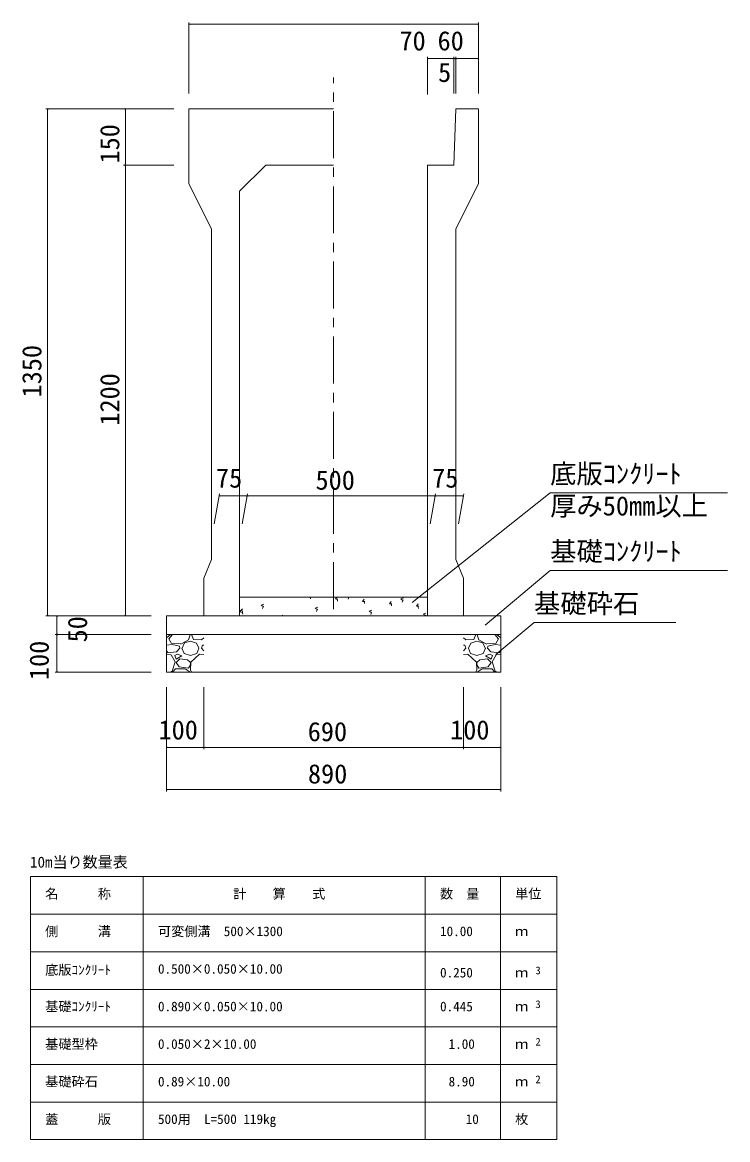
# Model space of a CAD drawing. Units: millimetres on the paper, scale 1:20. Extents: x 0 to 841, y 0 to 594.
# Drawn here: x 310.1 to 403.9, y 186.1 to 334.8 of the extents above; entities that cross this region are included whole.
import ezdxf
from ezdxf.enums import TextEntityAlignment as Align

# ---------------------------------------------------------------- set-up
doc = ezdxf.new("R2010")
doc.units = ezdxf.units.MM
doc.linetypes.add('USER1', pattern=[10, 6.25, -1.25, 1.25, -1.25])
for name, color, linetype, lineweight in [('D-STR-DIM（寸法）', 7, 'Continuous', 18), ('D-STR-HTXT（旗揚げ）', 4, 'Continuous', 18), ('D-STR-STRn（構造物）', 5, 'Continuous', 18), ('D-STR（構造物外形線）', 1, 'Continuous', 18)]:
    doc.layers.add(name, color=color, linetype=linetype, lineweight=lineweight)
doc.layers.add('D-STR-TXT（文字）', color=7, linetype='Continuous')
doc.styles.add('ＭＳ ゴシック', font='')
doc.styles.get('ＭＳ ゴシック').set_extended_font_data('MS Gothic')

msp = doc.modelspace()

# ---------------------------------------------------------------- linework, layer by layer
at = {"layer": 'D-STR-DIM（寸法）'}
for p, q in [((332.262, 325.291), (332.262, 334.78)), ((370.762, 325.291), (370.762, 334.78)), ((332.262, 334.53), (332.412, 334.555)), ((332.262, 334.53), (332.282, 334.53)), ((332.412, 334.505), (332.262, 334.53)), ((332.282, 334.53), (370.742, 334.53)), ((370.612, 334.555), (370.762, 334.53)), ((370.762, 334.53), (370.612, 334.505)), ((370.762, 334.53), (370.742, 334.53)), ((364.012, 325.182), (364.012, 330.197)), ((367.512, 325.325), (367.512, 330.197)), ((367.512, 325.325), (367.512, 330.197)), ((367.762, 325.291), (367.762, 330.197)), ((367.762, 325.291), (367.762, 330.197)), ((370.762, 325.291), (370.762, 330.197)), ((364.012, 329.947), (364.162, 329.972)), ((364.012, 329.947), (364.032, 329.947)), ((364.162, 329.922), (364.012, 329.947)), ((364.032, 329.947), (367.492, 329.947)), ((367.362, 329.972), (367.512, 329.947)), ((367.512, 329.947), (367.362, 329.922)), ((367.512, 329.947), (367.492, 329.947)), ((367.512, 329.947), (367.662, 329.972)), ((367.512, 329.947), (367.532, 329.947)), ((367.662, 329.922), (367.512, 329.947)), ((367.742, 329.947), (367.532, 329.947)), ((367.612, 329.972), (367.762, 329.947)), ((367.762, 329.947), (367.612, 329.922)), ((367.762, 329.947), (367.742, 329.947)), ((367.762, 329.947), (367.912, 329.972)), ((367.762, 329.947), (367.782, 329.947)), ((367.912, 329.922), (367.762, 329.947)), ((367.782, 329.947), (370.742, 329.947)), ((370.612, 329.972), (370.762, 329.947)), ((370.762, 329.947), (370.612, 329.922)), ((370.762, 329.947), (370.742, 329.947)), ((330.262, 323.291), (313.216, 323.291)), ((313.441, 323.141), (313.466, 323.291)), ((313.466, 323.291), (313.466, 323.271)), ((313.466, 323.291), (313.491, 323.141)), ((313.466, 323.271), (313.466, 255.811)), ((330.262, 323.291), (323.576, 323.291)), ((323.801, 323.141), (323.826, 323.291)), ((323.826, 323.291), (323.826, 323.271)), ((323.826, 323.291), (323.851, 323.141)), ((323.826, 323.271), (323.826, 315.811)), ((330.262, 315.791), (323.576, 315.791)), ((330.262, 315.791), (323.576, 315.791)), ((323.826, 315.791), (323.801, 315.941)), ((323.801, 315.641), (323.826, 315.791)), ((323.851, 315.941), (323.826, 315.791)), ((323.826, 315.791), (323.826, 315.811)), ((323.826, 315.791), (323.826, 315.771)), ((323.826, 315.791), (323.851, 315.641)), ((323.826, 315.771), (323.826, 255.811)), ((335.615, 268.044), (336.315, 272.011)), ((336.27, 271.761), (336.42, 271.786)), ((336.27, 271.761), (336.29, 271.761)), ((336.42, 271.736), (336.27, 271.761)), ((336.29, 271.761), (340, 271.761)), ((339.365, 268.044), (340.065, 272.011)), ((339.365, 268.044), (340.065, 272.011)), ((339.87, 271.786), (340.02, 271.761)), ((340.02, 271.761), (339.87, 271.736)), ((340.02, 271.761), (340, 271.761)), ((340.02, 271.761), (340.17, 271.786)), ((340.02, 271.761), (340.04, 271.761)), ((340.17, 271.736), (340.02, 271.761)), ((365, 271.761), (340.04, 271.761)), ((364.365, 268.044), (365.065, 272.011)), ((364.365, 268.044), (365.065, 272.011)), ((364.87, 271.786), (365.02, 271.761)), ((365.02, 271.761), (364.87, 271.736)), ((365.02, 271.761), (365, 271.761)), ((365.02, 271.761), (365.17, 271.786)), ((365.02, 271.761), (365.04, 271.761)), ((365.17, 271.736), (365.02, 271.761)), ((368.75, 271.761), (365.04, 271.761)), ((368.115, 268.044), (368.815, 272.011)), ((368.62, 271.786), (368.77, 271.761)), ((368.77, 271.761), (368.62, 271.736)), ((368.77, 271.761), (368.75, 271.761)), ((327.262, 255.791), (313.216, 255.791)), ((313.466, 255.791), (313.441, 255.941)), ((313.491, 255.941), (313.466, 255.791)), ((313.466, 255.791), (313.466, 255.811)), ((327.262, 255.791), (314.466, 255.791)), ((314.691, 255.641), (314.716, 255.791)), ((314.716, 255.791), (314.716, 255.771)), ((314.716, 255.791), (314.741, 255.641)), ((314.716, 255.771), (314.716, 253.311)), ((327.262, 255.791), (323.576, 255.791)), ((323.826, 255.791), (323.801, 255.941)), ((323.851, 255.941), (323.826, 255.791)), ((323.826, 255.791), (323.826, 255.811)), ((327.262, 253.291), (314.466, 253.291)), ((327.262, 253.291), (314.466, 253.291)), ((314.716, 253.291), (314.691, 253.441)), ((314.691, 253.141), (314.716, 253.291)), ((314.741, 253.441), (314.716, 253.291)), ((314.716, 253.291), (314.716, 253.311)), ((314.716, 253.291), (314.716, 253.271)), ((314.716, 253.291), (314.741, 253.141)), ((314.716, 253.271), (314.716, 248.311)), ((314.716, 248.291), (314.691, 248.441)), ((314.741, 248.441), (314.716, 248.291)), ((327.262, 248.291), (314.466, 248.291)), ((314.716, 248.291), (314.716, 248.311)), ((329.262, 246.291), (329.262, 232.418)), ((329.262, 246.291), (329.262, 238.041)), ((334.262, 246.291), (334.262, 238.041)), ((334.262, 246.291), (334.262, 238.041)), ((368.762, 246.291), (368.762, 238.041)), ((368.762, 246.291), (368.762, 238.041)), ((373.762, 246.291), (373.762, 238.041)), ((373.762, 246.291), (373.762, 232.418)), ((329.262, 238.291), (329.412, 238.316)), ((329.262, 238.291), (329.282, 238.291)), ((329.412, 238.266), (329.262, 238.291)), ((329.282, 238.291), (334.242, 238.291)), ((334.112, 238.316), (334.262, 238.291)), ((334.262, 238.291), (334.112, 238.266)), ((334.262, 238.291), (334.242, 238.291)), ((334.262, 238.291), (334.412, 238.316)), ((334.262, 238.291), (334.282, 238.291)), ((334.412, 238.266), (334.262, 238.291)), ((334.282, 238.291), (368.742, 238.291)), ((368.612, 238.316), (368.762, 238.291)), ((368.762, 238.291), (368.612, 238.266)), ((368.762, 238.291), (368.742, 238.291)), ((368.762, 238.291), (368.912, 238.316)), ((368.762, 238.291), (368.782, 238.291)), ((368.912, 238.266), (368.762, 238.291)), ((368.782, 238.291), (373.742, 238.291)), ((373.612, 238.316), (373.762, 238.291)), ((373.762, 238.291), (373.612, 238.266)), ((373.762, 238.291), (373.742, 238.291)), ((329.262, 232.668), (329.412, 232.693)), ((329.262, 232.668), (329.282, 232.668)), ((329.412, 232.643), (329.262, 232.668)), ((329.282, 232.668), (373.742, 232.668)), ((373.612, 232.693), (373.762, 232.668)), ((373.762, 232.668), (373.612, 232.643)), ((373.762, 232.668), (373.742, 232.668))]:
    msp.add_line(p, q, dxfattribs=at)
at = {"layer": 'D-STR-HTXT（旗揚げ）'}
for p, q in [((361.956, 257.556), (380.306, 272.151)), ((403.904, 272.151), (380.306, 272.151)), ((371.668, 254.56), (380.314, 261.824)), ((403.912, 261.824), (380.314, 261.824)), ((373.08, 250.631), (378.163, 254.893)), ((397.027, 254.893), (378.163, 254.893)), ((311.189, 221.084), (381.189, 221.084)), ((311.189, 186.084), (311.189, 221.084)), ((326.189, 186.084), (326.189, 221.084)), ((363.689, 186.084), (363.689, 221.084)), ((373.689, 205.084), (373.689, 221.084)), ((373.689, 186.084), (373.689, 221.084)), ((381.189, 186.084), (381.189, 221.084)), ((311.189, 216.084), (381.189, 216.084)), ((311.189, 211.084), (381.189, 211.084)), ((311.189, 206.084), (381.189, 206.084)), ((311.189, 201.084), (381.189, 201.084)), ((311.189, 196.084), (381.189, 196.084)), ((311.189, 191.084), (381.189, 191.084)), ((311.189, 186.084), (381.189, 186.084))]:
    msp.add_line(p, q, dxfattribs=at)
at = {"layer": 'D-STR-STRn（構造物）', "color": 7, "linetype": 'USER1'}
msp.add_line((351.512, 256.703), (351.512, 327.446), dxfattribs=at)
at = {"layer": 'D-STR-STRn（構造物）', "color": 7}
for p, q in [((339.012, 258.291), (364.012, 258.291)), ((341.859, 257.237), (342.209, 257.371)), ((348.439, 258.047), (348.394, 258.291)), ((351.766, 258.037), (351.979, 258.291)), ((351.766, 258.037), (352.065, 258.011)), ((352.026, 257.733), (351.968, 258.046)), ((353.455, 258.004), (353.551, 258.291)), ((353.48, 258.291), (353.495, 258.281)), ((355.352, 257.723), (355.593, 258.011)), ((355.352, 257.723), (355.651, 257.697)), ((355.612, 257.419), (355.554, 257.733)), ((358.939, 257.409), (359.18, 257.697)), ((358.939, 257.41), (359.237, 257.383)), ((359.198, 257.105), (359.14, 257.419)), ((360.431, 258.049), (360.781, 258.183)), ((360.431, 258.049), (360.68, 257.881)), ((360.64, 257.604), (360.742, 257.906)), ((362.525, 257.096), (362.766, 257.383)), ((339.012, 256.322), (339.399, 256.725)), ((339.012, 256.319), (339.455, 256.25)), ((339.412, 256.028), (339.357, 256.503)), ((341.859, 257.237), (342.108, 257.069)), ((342.068, 256.792), (342.169, 257.094)), ((344.633, 255.791), (344.736, 255.898)), ((349.045, 256.836), (349.395, 256.971)), ((349.045, 256.836), (349.293, 256.669)), ((349.253, 256.392), (349.355, 256.694)), ((356.23, 256.436), (356.58, 256.57)), ((356.23, 256.436), (356.479, 256.268)), ((356.439, 255.991), (356.541, 256.293)), ((362.525, 257.096), (362.824, 257.07)), ((362.784, 256.792), (362.727, 257.105)), ((363.416, 256.035), (363.766, 256.17)), ((363.416, 256.036), (363.665, 255.868)), ((363.692, 255.791), (363.726, 255.893))]:
    msp.add_line(p, q, dxfattribs=at)
at = {"layer": 'D-STR-STRn（構造物）'}
for p, q in [((329.262, 255.791), (329.262, 248.291)), ((329.262, 255.791), (373.762, 255.791)), ((373.762, 255.791), (373.762, 248.291)), ((329.262, 253.291), (373.762, 253.291)), ((329.262, 252.856), (329.825, 253.291)), ((329.571, 252.739), (330.068, 253.291)), ((332.423, 253.289), (332.223, 252.589)), ((332.593, 253.291), (332.863, 252.651)), ((333.921, 252.593), (334.262, 252.856)), ((369.103, 252.593), (368.762, 252.856)), ((370.432, 253.291), (370.162, 252.651)), ((370.602, 253.289), (370.802, 252.589)), ((373.454, 252.739), (372.957, 253.291)), ((373.762, 252.856), (373.199, 253.291)), ((330.025, 251.983), (329.262, 251.903)), ((329.931, 252.136), (329.581, 252.736)), ((331.168, 252.049), (329.918, 252.149)), ((331.019, 251.742), (330.019, 251.992)), ((331.071, 251.489), (330.621, 250.989)), ((331.072, 251.486), (331.022, 251.736)), ((332.223, 252.585), (331.173, 252.035)), ((331.317, 251.49), (331.617, 250.79)), ((331.37, 251.489), (331.67, 252.189)), ((331.672, 252.189), (332.472, 252.439)), ((332.469, 252.439), (333.269, 252.139)), ((332.868, 252.636), (333.918, 252.586)), ((333.272, 252.137), (333.572, 251.487)), ((333.319, 250.791), (333.569, 251.491)), ((334.262, 251.131), (333.919, 251.505)), ((333.92, 251.49), (334.07, 251.89)), ((334.262, 251.903), (334.075, 251.883)), ((368.762, 251.903), (368.949, 251.883)), ((368.762, 251.131), (369.105, 251.505)), ((369.105, 251.49), (368.955, 251.89)), ((370.157, 252.636), (369.107, 252.586)), ((369.753, 252.137), (369.453, 251.487)), ((369.705, 250.791), (369.455, 251.491)), ((370.555, 252.439), (369.755, 252.139)), ((371.353, 252.189), (370.553, 252.439)), ((370.801, 252.585), (371.851, 252.035)), ((371.655, 251.489), (371.355, 252.189)), ((371.708, 251.49), (371.408, 250.79)), ((371.857, 252.049), (373.107, 252.149)), ((371.953, 251.486), (372.003, 251.736)), ((371.954, 251.489), (372.404, 250.989)), ((372.005, 251.742), (373.005, 251.992)), ((372.999, 251.983), (373.762, 251.903)), ((373.094, 252.136), (373.444, 252.736)), ((329.469, 250.905), (329.262, 251.131)), ((329.872, 250.584), (329.262, 250.635)), ((330.618, 250.992), (329.468, 250.892)), ((330.432, 249.692), (329.882, 250.592)), ((330.369, 250.539), (330.569, 250.039)), ((330.72, 250.687), (330.37, 250.537)), ((330.569, 250.04), (331.319, 250.49)), ((331.071, 250.089), (330.571, 249.589)), ((331.323, 250.49), (330.723, 250.69)), ((332.077, 249.942), (331.077, 250.092)), ((331.617, 250.785), (332.467, 250.535)), ((332.481, 249.578), (332.081, 249.928)), ((332.474, 250.536), (333.324, 250.786)), ((333.672, 250.689), (332.522, 249.639)), ((334.262, 250.635), (333.672, 250.684)), ((368.762, 250.635), (369.352, 250.684)), ((369.352, 250.689), (370.502, 249.639)), ((370.551, 250.536), (369.701, 250.786)), ((370.543, 249.578), (370.943, 249.928)), ((371.407, 250.785), (370.557, 250.535)), ((370.948, 249.942), (371.948, 250.092)), ((371.702, 250.49), (372.302, 250.69)), ((372.455, 250.04), (371.705, 250.49)), ((371.954, 250.089), (372.454, 249.589)), ((372.304, 250.687), (372.654, 250.537)), ((372.407, 250.992), (373.557, 250.892)), ((372.655, 250.539), (372.455, 250.039)), ((372.593, 249.692), (373.143, 250.592)), ((373.152, 250.584), (373.762, 250.635)), ((373.555, 250.905), (373.762, 251.131)), ((329.825, 248.291), (330.021, 248.443)), ((330.022, 248.437), (330.422, 249.687)), ((330.068, 248.291), (330.471, 248.739)), ((330.471, 248.739), (331.771, 248.739)), ((330.569, 249.591), (330.969, 248.991)), ((330.973, 248.987), (332.223, 248.837)), ((331.769, 248.75), (332.419, 248.3)), ((332.222, 248.84), (332.472, 249.29)), ((332.463, 248.6), (332.593, 248.291)), ((332.519, 249.641), (332.469, 248.591)), ((332.471, 249.289), (332.471, 249.589)), ((370.562, 248.6), (370.432, 248.291)), ((370.506, 249.641), (370.556, 248.591)), ((370.802, 248.84), (370.552, 249.29)), ((370.554, 249.289), (370.554, 249.589)), ((371.255, 248.75), (370.605, 248.3)), ((372.052, 248.987), (370.802, 248.837)), ((372.554, 248.739), (371.254, 248.739)), ((372.455, 249.591), (372.055, 248.991)), ((372.957, 248.291), (372.554, 248.739)), ((373.003, 248.437), (372.603, 249.687)), ((373.199, 248.291), (373.003, 248.443)), ((329.262, 248.291), (362.762, 248.291)), ((329.262, 248.291), (373.762, 248.291))]:
    msp.add_line(p, q, dxfattribs=at)
at = {"layer": 'D-STR（構造物外形線）'}
for p, q in [((332.262, 323.291), (351.512, 323.291)), ((332.262, 323.291), (332.262, 313.291)), ((367.762, 323.291), (367.512, 315.791)), ((367.762, 323.291), (370.762, 323.291)), ((370.762, 323.291), (370.762, 313.291)), ((342.512, 315.791), (339.012, 312.291)), ((342.512, 315.791), (351.512, 315.791)), ((364.012, 315.791), (364.012, 255.791)), ((364.012, 315.791), (367.512, 315.791)), ((332.262, 313.291), (335.262, 307.291)), ((339.012, 255.791), (339.012, 312.291)), ((370.762, 313.291), (367.762, 307.291)), ((335.262, 307.291), (335.262, 263.291)), ((367.762, 307.291), (367.762, 263.291)), ((335.262, 263.291), (334.262, 260.791)), ((367.762, 263.291), (368.762, 260.791)), ((334.262, 260.791), (334.262, 255.791)), ((368.762, 260.791), (368.762, 255.791)), ((334.262, 255.791), (339.012, 255.791)), ((368.762, 255.791), (364.012, 255.791))]:
    msp.add_line(p, q, dxfattribs=at)

# ---------------------------------------------------------------- texts
at = {"layer": 'D-STR-DIM（寸法）', "style": 'ＭＳ ゴシック'}
for s, p in [('70', (360.263, 330.272)), ('60', (365.332, 330.272)), ('5', (365.399, 326.076)), ('75', (335.862, 272.086)), ('500', (349.1, 271.811)), ('75', (364.612, 272.086)), ('100', (328.218, 238.57)), ('690', (348.066, 238.341)), ('100', (366.999, 238.57)), ('890', (348.092, 232.718))]:
    msp.add_text(s, height=2.566, dxfattribs=at).set_placement(p, align=Align.BOTTOM_LEFT)
for s, p in [('150', (323.776, 315.997)), ('1350', (313.416, 284.86)), ('1200', (323.776, 281.11)), ('50', (319.484, 252.258)), ('100', (314.391, 247.247))]:
    msp.add_text(s, height=2.566, rotation=90, dxfattribs=at).set_placement(p, align=Align.BOTTOM_LEFT)
at = {"layer": 'D-STR-TXT（文字）', "style": 'ＭＳ ゴシック'}
for s, height, p in [('底版ｺﾝｸﾘｰﾄ', 2.566, (380.306, 272.651)), ('厚み50mm以上', 2.566, (380.306, 268.379)), ('基礎ｺﾝｸﾘｰﾄ', 2.566, (380.314, 262.324)), ('基礎砕石', 2.566, (378.163, 255.393)), ('10m当り数量表', 1.466, (311.134, 221.847)), ('名\u3000\u3000\u3000称', 1.283, (313.15, 217.785)), ('計\u3000\u3000算\u3000\u3000式', 1.283, (338.154, 217.785)), ('数\u3000量', 1.283, (365.65, 217.785)), ('単位', 1.283, (375.65, 217.785)), ('側\u3000\u3000\u3000溝', 1.283, (313.15, 212.785)), ('可変側溝\u3000500×1300', 1.283, (328.15, 212.785)), ('10.00', 1.283, (365.664, 212.785)), ('ｍ', 1.283, (375.65, 212.785)), ('底版ｺﾝｸﾘｰﾄ', 1.283, (313.15, 207.653)), ('0.500×0.050×10.00', 1.283, (328.15, 207.785)), ('0.250', 1.283, (365.664, 207.285)), ('ｍ', 1.283, (375.65, 207.285)), ('3', 1.026, (378.351, 207.788)), ('基礎ｺﾝｸﾘｰﾄ', 1.283, (313.15, 202.785)), ('0.890×0.050×10.00', 1.283, (328.15, 202.785)), ('0.445', 1.283, (365.664, 202.785)), ('ｍ', 1.283, (375.65, 202.785)), ('3', 1.026, (378.351, 203.288)), ('基礎型枠', 1.283, (313.15, 197.785)), ('0.050×2×10.00', 1.283, (328.15, 197.785)), ('1.00', 1.283, (366.801, 197.785)), ('2', 1.026, (378.351, 198.288)), ('ｍ', 1.283, (375.65, 197.785)), ('基礎砕石', 1.283, (313.15, 192.785)), ('0.89×10.00', 1.283, (328.15, 192.785)), ('8.90', 1.283, (366.801, 192.785)), ('ｍ', 1.283, (375.65, 192.785)), ('2', 1.026, (378.351, 193.288)), ('蓋\u3000\u3000\u3000版', 1.283, (313.15, 187.785)), ('500用\u3000L=500 119kg', 1.283, (328.15, 187.785)), ('10', 1.283, (369.075, 187.785)), ('枚', 1.283, (375.65, 187.785))]:
    msp.add_text(s, height=height, dxfattribs=at).set_placement(p, align=Align.BOTTOM_LEFT)

doc.saveas('drawing.dxf')
